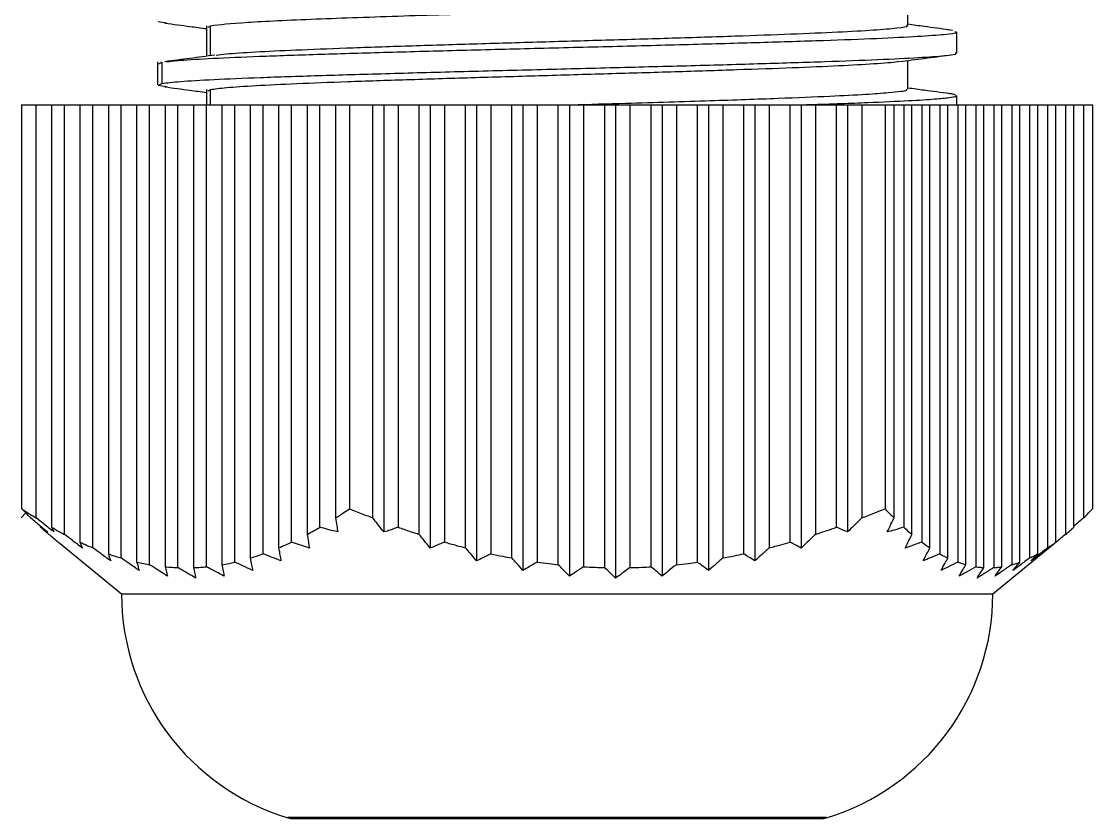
# Model space of a CAD drawing. Header units: millimetres. Extents: x 24 to 293, y 35 to 211.
# Drawn here: x 118.51 to 131.11, y 35.38 to 44.76 of the extents above; entities that cross this region are included whole.
import ezdxf

# ---------------------------------------------------------------- set-up
doc = ezdxf.new("R2010")
doc.units = ezdxf.units.MM

msp = doc.modelspace()

# ---------------------------------------------------------------- linework, layer by layer
at = {"color": 7, "linetype": 'Continuous', "lineweight": 25}
for p, q in [((128.939, 44.711), (128.939, 45.048)), ((120.219, 44.738), (120.12, 44.755)), ((120.689, 44.708), (120.689, 44.349)), ((120.733, 44.703), (120.705, 44.686)), ((120.733, 44.703), (120.733, 44.353)), ((129.465, 44.653), (129.41, 44.659)), ((129.514, 44.386), (129.514, 44.636)), ((120.114, 44.284), (120.114, 44.011)), ((120.127, 44.261), (120.164, 44.278)), ((120.164, 44.278), (120.164, 44.028)), ((128.939, 43.961), (128.939, 44.298)), ((120.219, 43.988), (120.12, 44.005)), ((120.132, 44.011), (120.164, 44.028)), ((120.689, 43.958), (120.689, 43.778)), ((120.733, 43.953), (120.705, 43.936)), ((120.733, 43.953), (120.733, 43.778)), ((129.514, 43.778), (129.514, 43.886)), ((118.507, 43.778), (118.516, 43.778)), ((118.516, 39.028), (118.516, 43.778)), ((118.516, 43.778), (118.683, 43.778)), ((118.683, 38.92), (118.683, 43.778)), ((118.683, 43.778), (118.866, 43.778)), ((118.866, 43.778), (118.866, 38.81)), ((118.866, 43.778), (119.017, 43.778)), ((119.017, 38.727), (119.017, 43.778)), ((119.017, 43.778), (119.2, 43.778)), ((119.2, 43.778), (119.2, 38.636)), ((119.2, 43.778), (119.351, 43.778)), ((119.351, 38.568), (119.351, 43.778)), ((119.351, 43.778), (119.534, 43.778)), ((119.534, 43.778), (119.534, 38.498)), ((119.534, 43.778), (119.685, 43.778)), ((119.685, 38.449), (119.685, 43.778)), ((119.685, 43.778), (119.867, 43.778)), ((119.867, 43.778), (119.867, 38.401)), ((119.867, 43.778), (120.019, 43.778)), ((120.019, 38.37), (120.019, 43.778)), ((120.019, 43.778), (120.201, 43.778)), ((120.201, 43.778), (120.201, 38.346)), ((120.201, 43.778), (120.353, 43.778)), ((120.353, 38.336), (120.353, 43.778)), ((120.353, 43.778), (120.535, 43.778)), ((120.535, 43.778), (120.535, 38.336)), ((120.535, 43.778), (120.687, 43.778)), ((120.687, 38.346), (120.687, 43.778)), ((120.687, 43.778), (120.869, 43.778)), ((120.869, 43.778), (120.869, 38.37)), ((120.869, 43.778), (121.021, 43.778)), ((121.021, 38.401), (121.021, 43.778)), ((121.021, 43.778), (121.203, 43.778)), ((121.203, 43.778), (121.203, 38.449)), ((121.203, 43.778), (121.355, 43.778)), ((121.355, 38.498), (121.355, 43.778)), ((121.355, 43.778), (121.537, 43.778)), ((121.537, 43.778), (121.537, 38.568)), ((121.537, 43.778), (121.689, 43.778)), ((121.689, 38.636), (121.689, 43.778)), ((121.689, 43.778), (121.871, 43.778)), ((121.871, 43.778), (121.871, 38.727)), ((121.871, 43.778), (122.023, 43.778)), ((122.023, 38.81), (122.023, 43.778)), ((122.023, 43.778), (122.205, 43.778)), ((122.205, 43.778), (122.205, 38.92)), ((122.205, 43.778), (122.372, 43.778)), ((122.372, 43.778), (122.372, 39.028)), ((122.372, 43.778), (122.646, 43.778)), ((122.646, 38.92), (122.646, 43.778)), ((122.646, 43.778), (122.775, 43.778)), ((122.775, 43.778), (122.775, 38.755)), ((122.775, 43.778), (122.943, 43.778)), ((122.943, 43.778), (122.943, 38.81)), ((122.943, 43.778), (123.191, 43.778)), ((123.191, 38.727), (123.191, 43.778)), ((123.191, 43.778), (123.321, 43.778)), ((123.321, 43.778), (123.321, 38.566)), ((123.321, 43.778), (123.489, 43.778)), ((123.489, 43.778), (123.489, 38.636)), ((123.489, 43.778), (123.736, 43.778)), ((123.736, 38.568), (123.736, 43.778)), ((123.736, 43.778), (123.866, 43.778)), ((123.866, 43.778), (123.866, 38.415)), ((123.866, 43.778), (124.034, 43.778)), ((124.034, 43.778), (124.034, 38.498)), ((124.034, 43.778), (124.282, 43.778)), ((124.282, 38.449), (124.282, 43.778)), ((124.282, 43.778), (124.411, 43.778)), ((124.411, 43.778), (124.411, 38.303)), ((124.411, 43.778), (124.579, 43.778)), ((124.579, 43.778), (124.579, 38.401)), ((124.579, 43.778), (124.827, 43.778)), ((124.827, 38.37), (124.827, 43.778)), ((124.827, 43.778), (124.957, 43.778)), ((124.957, 43.778), (124.957, 38.235)), ((124.957, 43.778), (125.125, 43.778)), ((125.125, 43.778), (125.125, 38.346)), ((125.125, 43.778), (125.373, 43.778)), ((125.373, 38.336), (125.373, 43.778)), ((125.373, 43.778), (125.502, 43.778)), ((125.502, 43.778), (125.502, 38.212)), ((125.502, 43.778), (125.67, 43.778)), ((125.67, 43.778), (125.67, 38.336)), ((125.67, 43.778), (125.918, 43.778)), ((125.918, 38.346), (125.918, 43.778)), ((125.918, 43.778), (126.048, 43.778)), ((126.048, 43.778), (126.048, 38.235)), ((126.048, 43.778), (126.216, 43.778)), ((126.216, 43.778), (126.216, 38.37)), ((126.216, 43.778), (126.464, 43.778)), ((126.464, 38.401), (126.464, 43.778)), ((126.464, 43.778), (126.593, 43.778)), ((126.593, 43.778), (126.593, 38.303)), ((126.593, 43.778), (126.761, 43.778)), ((126.761, 43.778), (126.761, 38.449)), ((126.761, 43.778), (127.009, 43.778)), ((127.009, 38.498), (127.009, 43.778)), ((127.009, 43.778), (127.139, 43.778)), ((127.139, 43.778), (127.139, 38.415)), ((127.139, 43.778), (127.307, 43.778)), ((127.307, 43.778), (127.307, 38.568)), ((127.307, 43.778), (127.555, 43.778)), ((127.555, 38.636), (127.555, 43.778)), ((127.555, 43.778), (127.684, 43.778)), ((127.684, 43.778), (127.684, 38.566)), ((127.684, 43.778), (127.852, 43.778)), ((127.852, 43.778), (127.852, 38.727)), ((127.852, 43.778), (128.1, 43.778)), ((128.1, 38.81), (128.1, 43.778)), ((128.1, 43.778), (128.229, 43.778)), ((128.229, 43.778), (128.229, 38.755)), ((128.229, 43.778), (128.397, 43.778)), ((128.397, 43.778), (128.397, 38.92)), ((128.397, 43.778), (128.671, 43.778)), ((128.671, 43.778), (128.671, 39.028)), ((128.671, 43.778), (128.777, 43.778)), ((128.777, 38.92), (128.777, 43.778)), ((128.777, 43.778), (128.892, 43.778)), ((128.892, 43.778), (128.892, 38.81)), ((128.892, 43.778), (128.988, 43.778)), ((128.988, 38.727), (128.988, 43.778)), ((128.988, 43.778), (129.103, 43.778)), ((129.103, 43.778), (129.103, 38.636)), ((129.103, 43.778), (129.199, 43.778)), ((129.199, 38.568), (129.199, 43.778)), ((129.199, 43.778), (129.315, 43.778)), ((129.315, 43.778), (129.315, 38.498)), ((129.315, 43.778), (129.411, 43.778)), ((129.411, 38.449), (129.411, 43.778)), ((129.411, 43.778), (129.526, 43.778)), ((129.526, 43.778), (129.526, 38.401)), ((129.526, 43.778), (129.622, 43.778)), ((129.622, 38.37), (129.622, 43.778)), ((129.622, 43.778), (129.738, 43.778)), ((129.738, 43.778), (129.738, 38.346)), ((129.738, 43.778), (129.834, 43.778)), ((129.834, 38.336), (129.834, 43.778)), ((129.834, 43.778), (129.949, 43.778)), ((129.949, 43.778), (129.949, 38.336)), ((129.949, 43.778), (130.045, 43.778)), ((130.045, 38.346), (130.045, 43.778)), ((130.045, 43.778), (130.161, 43.778)), ((130.161, 43.778), (130.161, 38.37)), ((130.161, 43.778), (130.257, 43.778)), ((130.257, 38.401), (130.257, 43.778)), ((130.257, 43.778), (130.372, 43.778)), ((130.372, 43.778), (130.372, 38.449)), ((130.372, 43.778), (130.468, 43.778)), ((130.468, 38.498), (130.468, 43.778)), ((130.468, 43.778), (130.584, 43.778)), ((130.584, 43.778), (130.584, 38.568)), ((130.584, 43.778), (130.68, 43.778)), ((130.68, 38.636), (130.68, 43.778)), ((130.68, 43.778), (130.795, 43.778)), ((130.795, 43.778), (130.795, 38.727)), ((130.795, 43.778), (130.891, 43.778)), ((130.891, 38.81), (130.891, 43.778)), ((130.891, 43.778), (131.007, 43.778)), ((131.007, 43.778), (131.007, 38.92)), ((131.007, 43.778), (131.112, 43.778)), ((131.112, 43.778), (131.112, 39.028)), ((118.507, 38.92), (118.564, 38.978)), ((118.737, 38.81), (118.737, 38.823)), ((118.966, 38.618), (119.689, 38.028)), ((129.939, 38.028), (130.662, 38.618)), ((119.689, 38.028), (129.939, 38.028)), ((127.984, 35.396), (121.644, 35.396)), ((121.717, 35.385), (127.912, 35.385))]:
    msp.add_line(p, q, dxfattribs=at)
for centre, radius, start, end in [((122.439, 38.028), 2.75, 180, 253.1998), ((127.189, 38.028), 2.75, 286.8002, 0), ((121.717, 35.635), 0.25, 253.1998, 270), ((127.912, 35.635), 0.25, 270, 286.8002)]:
    msp.add_arc(centre, radius, start, end, dxfattribs=at)
for points, knots in [([(128.821, 45.035), (128.745, 45.026), (128.611, 45.01), (128.197, 44.987), (127.702, 44.965), (127.032, 44.941), (126.19, 44.914), (125.194, 44.884), (124.091, 44.853), (122.959, 44.819), (121.919, 44.782), (121.072, 44.744), (120.848, 44.717), (120.733, 44.703)], [0, 0, 0, 0, 0.081229, 0.141351, 0.20855, 0.28282, 0.364154, 0.452543, 0.547979, 0.650453, 0.759955, 0.876475, 1, 1, 1, 1]), ([(120.2, 44.738), (120.298, 44.725), (120.461, 44.703), (120.624, 44.682), (120.689, 44.673)], [0, 0, 0, 0, 0.600629, 1, 1, 1, 1]), ([(120.217, 44.284), (120.265, 44.29), (120.375, 44.303), (120.749, 44.325), (121.29, 44.348), (121.971, 44.371), (122.76, 44.395), (123.628, 44.418), (124.543, 44.442), (125.469, 44.465), (126.371, 44.488), (127.213, 44.512), (127.965, 44.535), (128.594, 44.559), (129.081, 44.583), (129.389, 44.606), (129.527, 44.624), (129.502, 44.634), (129.496, 44.636)], [0, 0, 0, 0, 0.050076, 0.116208, 0.182409, 0.248679, 0.315017, 0.381424, 0.4479, 0.514443, 0.581056, 0.647737, 0.714486, 0.781304, 0.848191, 0.915146, 0.982169, 1, 1, 1, 1]), ([(120.803, 44.362), (120.838, 44.367), (120.93, 44.379), (121.247, 44.4), (121.721, 44.423), (122.319, 44.446), (123.011, 44.47), (123.773, 44.493), (124.576, 44.517), (125.389, 44.54), (126.18, 44.563), (126.92, 44.587), (127.579, 44.61), (128.132, 44.634), (128.559, 44.658), (128.829, 44.681), (128.95, 44.699), (128.928, 44.709), (128.924, 44.711)], [0, 0, 0, 0, 0.042414, 0.10908, 0.175815, 0.242619, 0.309493, 0.376435, 0.443446, 0.510527, 0.577677, 0.644895, 0.712183, 0.77954, 0.846966, 0.914461, 0.982025, 1, 1, 1, 1]), ([(129.427, 44.659), (129.329, 44.672), (129.167, 44.694), (129.004, 44.715), (128.939, 44.724)], [0, 0, 0, 0, 0.601972, 1, 1, 1, 1]), ([(120.164, 44.028), (120.226, 44.036), (120.349, 44.052), (120.754, 44.075), (121.302, 44.099), (121.989, 44.122), (122.783, 44.145), (123.656, 44.169), (124.573, 44.192), (125.499, 44.216), (126.399, 44.239), (127.238, 44.263), (127.984, 44.286), (128.607, 44.31), (129.089, 44.333), (129.392, 44.356), (129.527, 44.374), (129.502, 44.384), (129.497, 44.386)], [0, 0, 0, 0, 0.0655305, 0.131061, 0.1965916, 0.2621221, 0.3276526, 0.3931831, 0.4587137, 0.5242442, 0.5897747, 0.6553052, 0.7208358, 0.7863663, 0.8518968, 0.9174273, 0.9829579, 1, 1, 1, 1]), ([(120.786, 44.362), (120.689, 44.349), (120.493, 44.323), (120.298, 44.297), (120.2, 44.284)], [0, 0, 0, 0, 0.499385, 1, 1, 1, 1]), ([(128.84, 44.285), (128.938, 44.298), (129.133, 44.324), (129.329, 44.35), (129.427, 44.363)], [0, 0, 0, 0, 0.499379, 1, 1, 1, 1]), ([(128.831, 44.285), (128.826, 44.284), (128.783, 44.275), (128.554, 44.258), (128.146, 44.235), (127.595, 44.211), (126.942, 44.188), (126.205, 44.164), (125.415, 44.141), (124.602, 44.117), (123.797, 44.094), (123.032, 44.07), (122.335, 44.047), (121.732, 44.024), (121.251, 44), (120.896, 43.977), (120.787, 43.961), (120.733, 43.953)], [0, 0, 0, 0, 0.010481, 0.081161, 0.151841, 0.222521, 0.293201, 0.363881, 0.434561, 0.505241, 0.575921, 0.6466, 0.71728, 0.78796, 0.85864, 0.92932, 1, 1, 1, 1]), ([(120.2, 43.988), (120.298, 43.975), (120.461, 43.953), (120.624, 43.932), (120.689, 43.923)], [0, 0, 0, 0, 0.599756, 1, 1, 1, 1]), ([(124.979, 43.778), (125.194, 43.784), (125.759, 43.801), (126.601, 43.826), (127.411, 43.854), (128.02, 43.879), (128.446, 43.901), (128.775, 43.925), (128.937, 43.944), (128.928, 43.958), (128.926, 43.961)], [0, 0, 0, 0, 0.1017377, 0.267985, 0.4190995, 0.5550607, 0.6758502, 0.7814516, 0.946707, 1, 1, 1, 1]), ([(127.725, 43.778), (127.742, 43.779), (128.036, 43.788), (128.46, 43.804), (128.953, 43.826), (129.259, 43.845), (129.426, 43.862), (129.51, 43.875), (129.502, 43.883), (129.499, 43.886)], [0, 0, 0, 0, 0.014803, 0.245264, 0.450009, 0.629008, 0.782238, 0.909678, 1, 1, 1, 1]), ([(129.427, 43.909), (129.329, 43.922), (129.166, 43.944), (129.004, 43.965), (128.939, 43.974)], [0, 0, 0, 0, 0.6021, 1, 1, 1, 1]), ([(129.5, 43.895), (129.491, 43.898), (129.481, 43.9), (129.467, 43.903), (129.454, 43.905), (129.437, 43.907), (129.42, 43.909)], [0, 0, 0, 0, 0.510526, 0.579661, 0.579835, 1, 1, 1, 1]), ([(118.622, 38.92), (118.602, 38.939), (118.567, 38.975), (118.532, 39.012), (118.516, 39.028)], [0, 0, 0, 0, 0.554834, 1, 1, 1, 1]), ([(118.516, 39.028), (118.548, 39.007), (118.603, 38.97), (118.659, 38.935), (118.683, 38.92)], [0, 0, 0, 0, 0.5651418, 1, 1, 1, 1]), ([(122.205, 38.92), (122.236, 38.939), (122.292, 38.975), (122.348, 39.012), (122.372, 39.028)], [0, 0, 0, 0, 0.554834, 1, 1, 1, 1]), ([(122.372, 39.028), (122.424, 39.007), (122.514, 38.97), (122.606, 38.935), (122.646, 38.92)], [0, 0, 0, 0, 0.565142, 1, 1, 1, 1]), ([(128.397, 38.92), (128.448, 38.939), (128.54, 38.975), (128.63, 39.012), (128.671, 39.028)], [0, 0, 0, 0, 0.554834, 1, 1, 1, 1]), ([(128.671, 39.028), (128.69, 39.007), (128.726, 38.97), (128.761, 38.935), (128.777, 38.92)], [0, 0, 0, 0, 0.565142, 1, 1, 1, 1]), ([(131.007, 38.92), (131.026, 38.939), (131.062, 38.975), (131.097, 39.012), (131.112, 39.028)], [0, 0, 0, 0, 0.554834, 1, 1, 1, 1]), ([(118.622, 38.92), (118.659, 38.889), (118.724, 38.834), (118.79, 38.779), (118.818, 38.755)], [0, 0, 0, 0, 0.564332, 1, 1, 1, 1]), ([(118.894, 38.755), (118.855, 38.785), (118.785, 38.84), (118.715, 38.895), (118.683, 38.92)], [0, 0, 0, 0, 0.555659, 1, 1, 1, 1]), ([(122.205, 38.92), (122.211, 38.889), (122.22, 38.834), (122.229, 38.779), (122.233, 38.755)], [0, 0, 0, 0, 0.564332, 1, 1, 1, 1]), ([(122.775, 38.755), (122.751, 38.785), (122.708, 38.84), (122.665, 38.895), (122.646, 38.92)], [0, 0, 0, 0, 0.5556585, 1, 1, 1, 1]), ([(128.397, 38.92), (128.366, 38.889), (128.31, 38.834), (128.254, 38.779), (128.229, 38.755)], [0, 0, 0, 0, 0.564332, 1, 1, 1, 1]), ([(128.696, 38.755), (128.711, 38.785), (128.738, 38.84), (128.765, 38.895), (128.777, 38.92)], [0, 0, 0, 0, 0.555659, 1, 1, 1, 1]), ([(131.007, 38.92), (130.97, 38.889), (130.931, 38.856), (130.893, 38.824), (130.891, 38.823)], [0, 0, 0, 0, 0.959389, 1, 1, 1, 1]), ([(118.834, 38.727), (118.816, 38.742), (118.784, 38.769), (118.752, 38.797), (118.737, 38.81)], [0, 0, 0, 0, 0.555756, 1, 1, 1, 1]), ([(118.818, 38.755), (118.803, 38.765), (118.776, 38.783), (118.749, 38.802), (118.737, 38.81)], [0, 0, 0, 0, 0.557115, 1, 1, 1, 1]), ([(118.834, 38.727), (118.87, 38.696), (118.915, 38.66), (118.959, 38.624), (118.966, 38.618)], [0, 0, 0, 0, 0.833991, 1, 1, 1, 1]), ([(118.866, 38.81), (118.871, 38.799), (118.88, 38.78), (118.89, 38.762), (118.894, 38.755)], [0, 0, 0, 0, 0.56287, 1, 1, 1, 1]), ([(118.866, 38.81), (118.894, 38.794), (118.944, 38.765), (118.995, 38.738), (119.017, 38.727)], [0, 0, 0, 0, 0.564223, 1, 1, 1, 1]), ([(119.228, 38.566), (119.189, 38.596), (119.119, 38.649), (119.049, 38.703), (119.017, 38.727)], [0, 0, 0, 0, 0.55561, 1, 1, 1, 1]), ([(121.871, 38.727), (121.899, 38.742), (121.95, 38.769), (122.001, 38.797), (122.023, 38.81)], [0, 0, 0, 0, 0.555756, 1, 1, 1, 1]), ([(121.871, 38.727), (121.877, 38.696), (121.886, 38.643), (121.895, 38.59), (121.899, 38.566)], [0, 0, 0, 0, 0.5643803, 1, 1, 1, 1]), ([(122.233, 38.755), (122.194, 38.765), (122.124, 38.783), (122.054, 38.802), (122.023, 38.81)], [0, 0, 0, 0, 0.5571152, 1, 1, 1, 1]), ([(122.943, 38.81), (122.912, 38.799), (122.856, 38.78), (122.8, 38.762), (122.775, 38.755)], [0, 0, 0, 0, 0.56287, 1, 1, 1, 1]), ([(122.943, 38.81), (122.99, 38.794), (123.072, 38.765), (123.155, 38.738), (123.191, 38.727)], [0, 0, 0, 0, 0.564223, 1, 1, 1, 1]), ([(123.321, 38.566), (123.297, 38.596), (123.253, 38.649), (123.21, 38.703), (123.191, 38.727)], [0, 0, 0, 0, 0.55561, 1, 1, 1, 1]), ([(127.852, 38.727), (127.82, 38.696), (127.764, 38.643), (127.708, 38.59), (127.684, 38.566)], [0, 0, 0, 0, 0.56438, 1, 1, 1, 1]), ([(127.852, 38.727), (127.898, 38.742), (127.981, 38.769), (128.063, 38.797), (128.1, 38.81)], [0, 0, 0, 0, 0.555756, 1, 1, 1, 1]), ([(128.229, 38.755), (128.205, 38.765), (128.162, 38.783), (128.119, 38.802), (128.1, 38.81)], [0, 0, 0, 0, 0.557115, 1, 1, 1, 1]), ([(128.892, 38.81), (128.855, 38.799), (128.79, 38.78), (128.724, 38.762), (128.696, 38.755)], [0, 0, 0, 0, 0.56287, 1, 1, 1, 1]), ([(128.892, 38.81), (128.91, 38.794), (128.942, 38.765), (128.974, 38.738), (128.988, 38.727)], [0, 0, 0, 0, 0.564223, 1, 1, 1, 1]), ([(128.907, 38.566), (128.922, 38.596), (128.949, 38.649), (128.976, 38.703), (128.988, 38.727)], [0, 0, 0, 0, 0.55561, 1, 1, 1, 1]), ([(130.795, 38.727), (130.758, 38.696), (130.693, 38.643), (130.627, 38.59), (130.599, 38.566)], [0, 0, 0, 0, 0.56438, 1, 1, 1, 1]), ([(130.795, 38.727), (130.813, 38.742), (130.845, 38.769), (130.877, 38.797), (130.891, 38.81)], [0, 0, 0, 0, 0.555756, 1, 1, 1, 1]), ([(119.2, 38.636), (119.205, 38.622), (119.214, 38.599), (119.224, 38.576), (119.228, 38.566)], [0, 0, 0, 0, 0.562894, 1, 1, 1, 1]), ([(119.2, 38.636), (119.228, 38.623), (119.278, 38.599), (119.329, 38.578), (119.351, 38.568)], [0, 0, 0, 0, 0.563597, 1, 1, 1, 1]), ([(119.562, 38.415), (119.523, 38.443), (119.452, 38.494), (119.382, 38.546), (119.351, 38.568)], [0, 0, 0, 0, 0.5556, 1, 1, 1, 1]), ([(121.537, 38.568), (121.566, 38.58), (121.616, 38.602), (121.667, 38.625), (121.689, 38.636)], [0, 0, 0, 0, 0.556381, 1, 1, 1, 1]), ([(121.537, 38.568), (121.543, 38.539), (121.552, 38.488), (121.561, 38.437), (121.565, 38.415)], [0, 0, 0, 0, 0.564389, 1, 1, 1, 1]), ([(121.899, 38.566), (121.86, 38.579), (121.79, 38.601), (121.72, 38.625), (121.689, 38.636)], [0, 0, 0, 0, 0.5570921, 1, 1, 1, 1]), ([(123.489, 38.636), (123.457, 38.622), (123.401, 38.599), (123.345, 38.576), (123.321, 38.566)], [0, 0, 0, 0, 0.5628939, 1, 1, 1, 1]), ([(123.489, 38.636), (123.535, 38.623), (123.617, 38.599), (123.7, 38.578), (123.736, 38.568)], [0, 0, 0, 0, 0.5635968, 1, 1, 1, 1]), ([(123.866, 38.415), (123.842, 38.443), (123.799, 38.494), (123.756, 38.546), (123.736, 38.568)], [0, 0, 0, 0, 0.5556, 1, 1, 1, 1]), ([(127.307, 38.568), (127.275, 38.539), (127.219, 38.488), (127.163, 38.437), (127.139, 38.415)], [0, 0, 0, 0, 0.564389, 1, 1, 1, 1]), ([(127.307, 38.568), (127.353, 38.58), (127.436, 38.602), (127.518, 38.625), (127.555, 38.636)], [0, 0, 0, 0, 0.556381, 1, 1, 1, 1]), ([(127.684, 38.566), (127.66, 38.579), (127.617, 38.601), (127.574, 38.625), (127.555, 38.636)], [0, 0, 0, 0, 0.557092, 1, 1, 1, 1]), ([(129.103, 38.636), (129.067, 38.622), (129.001, 38.599), (128.936, 38.576), (128.907, 38.566)], [0, 0, 0, 0, 0.562894, 1, 1, 1, 1]), ([(129.103, 38.636), (129.121, 38.623), (129.153, 38.599), (129.185, 38.578), (129.199, 38.568)], [0, 0, 0, 0, 0.563597, 1, 1, 1, 1]), ([(129.119, 38.415), (129.134, 38.443), (129.161, 38.494), (129.187, 38.546), (129.199, 38.568)], [0, 0, 0, 0, 0.5556, 1, 1, 1, 1]), ([(130.584, 38.568), (130.547, 38.539), (130.481, 38.488), (130.416, 38.437), (130.387, 38.415)], [0, 0, 0, 0, 0.564389, 1, 1, 1, 1]), ([(130.584, 38.568), (130.601, 38.58), (130.634, 38.602), (130.666, 38.625), (130.68, 38.636)], [0, 0, 0, 0, 0.5563805, 1, 1, 1, 1]), ([(130.599, 38.566), (130.614, 38.579), (130.641, 38.601), (130.668, 38.625), (130.68, 38.636)], [0, 0, 0, 0, 0.557092, 1, 1, 1, 1]), ([(119.534, 38.498), (119.539, 38.482), (119.548, 38.454), (119.558, 38.427), (119.562, 38.415)], [0, 0, 0, 0, 0.563111, 1, 1, 1, 1]), ([(119.534, 38.498), (119.562, 38.488), (119.612, 38.471), (119.663, 38.455), (119.685, 38.449)], [0, 0, 0, 0, 0.562768, 1, 1, 1, 1]), ([(119.896, 38.303), (119.857, 38.33), (119.786, 38.378), (119.716, 38.427), (119.685, 38.449)], [0, 0, 0, 0, 0.555643, 1, 1, 1, 1]), ([(121.203, 38.449), (121.232, 38.457), (121.282, 38.473), (121.333, 38.49), (121.355, 38.498)], [0, 0, 0, 0, 0.557209, 1, 1, 1, 1]), ([(121.203, 38.449), (121.209, 38.421), (121.218, 38.372), (121.227, 38.324), (121.231, 38.303)], [0, 0, 0, 0, 0.564346, 1, 1, 1, 1]), ([(121.565, 38.415), (121.526, 38.43), (121.456, 38.457), (121.386, 38.485), (121.355, 38.498)], [0, 0, 0, 0, 0.556875, 1, 1, 1, 1]), ([(124.034, 38.498), (124.003, 38.482), (123.947, 38.454), (123.89, 38.427), (123.866, 38.415)], [0, 0, 0, 0, 0.563111, 1, 1, 1, 1]), ([(124.034, 38.498), (124.08, 38.488), (124.163, 38.471), (124.246, 38.455), (124.282, 38.449)], [0, 0, 0, 0, 0.562768, 1, 1, 1, 1]), ([(124.411, 38.303), (124.387, 38.33), (124.344, 38.378), (124.301, 38.427), (124.282, 38.449)], [0, 0, 0, 0, 0.555643, 1, 1, 1, 1]), ([(126.761, 38.449), (126.73, 38.421), (126.674, 38.372), (126.618, 38.324), (126.593, 38.303)], [0, 0, 0, 0, 0.564346, 1, 1, 1, 1]), ([(126.761, 38.449), (126.807, 38.457), (126.89, 38.473), (126.973, 38.49), (127.009, 38.498)], [0, 0, 0, 0, 0.557209, 1, 1, 1, 1]), ([(127.139, 38.415), (127.114, 38.43), (127.071, 38.457), (127.028, 38.485), (127.009, 38.498)], [0, 0, 0, 0, 0.556875, 1, 1, 1, 1]), ([(129.315, 38.498), (129.278, 38.482), (129.213, 38.454), (129.147, 38.427), (129.119, 38.415)], [0, 0, 0, 0, 0.563111, 1, 1, 1, 1]), ([(129.315, 38.498), (129.333, 38.488), (129.365, 38.471), (129.397, 38.455), (129.411, 38.449)], [0, 0, 0, 0, 0.5627676, 1, 1, 1, 1]), ([(129.33, 38.303), (129.345, 38.33), (129.372, 38.378), (129.399, 38.427), (129.411, 38.449)], [0, 0, 0, 0, 0.555643, 1, 1, 1, 1]), ([(130.372, 38.449), (130.335, 38.421), (130.27, 38.372), (130.205, 38.324), (130.176, 38.303)], [0, 0, 0, 0, 0.564346, 1, 1, 1, 1]), ([(130.372, 38.449), (130.39, 38.457), (130.422, 38.473), (130.454, 38.49), (130.468, 38.498)], [0, 0, 0, 0, 0.557209, 1, 1, 1, 1]), ([(130.387, 38.415), (130.402, 38.43), (130.43, 38.457), (130.456, 38.485), (130.468, 38.498)], [0, 0, 0, 0, 0.5568754, 1, 1, 1, 1]), ([(119.867, 38.401), (119.873, 38.382), (119.882, 38.349), (119.891, 38.317), (119.896, 38.303)], [0, 0, 0, 0, 0.5634675, 1, 1, 1, 1]), ([(119.867, 38.401), (119.896, 38.394), (119.946, 38.383), (119.997, 38.374), (120.019, 38.37)], [0, 0, 0, 0, 0.561748, 1, 1, 1, 1]), ([(120.23, 38.235), (120.191, 38.26), (120.12, 38.305), (120.05, 38.35), (120.019, 38.37)], [0, 0, 0, 0, 0.555751, 1, 1, 1, 1]), ([(120.201, 38.346), (120.207, 38.325), (120.216, 38.287), (120.225, 38.251), (120.23, 38.235)], [0, 0, 0, 0, 0.5637935, 1, 1, 1, 1]), ([(120.201, 38.346), (120.23, 38.344), (120.28, 38.339), (120.331, 38.337), (120.353, 38.336)], [0, 0, 0, 0, 0.560591, 1, 1, 1, 1]), ([(120.564, 38.212), (120.524, 38.235), (120.454, 38.276), (120.384, 38.317), (120.353, 38.336)], [0, 0, 0, 0, 0.555934, 1, 1, 1, 1]), ([(120.535, 38.336), (120.564, 38.337), (120.614, 38.339), (120.665, 38.344), (120.687, 38.346)], [0, 0, 0, 0, 0.559383, 1, 1, 1, 1]), ([(120.535, 38.336), (120.541, 38.312), (120.55, 38.271), (120.559, 38.23), (120.564, 38.212)], [0, 0, 0, 0, 0.564054, 1, 1, 1, 1]), ([(120.897, 38.235), (120.858, 38.255), (120.788, 38.292), (120.718, 38.329), (120.687, 38.346)], [0, 0, 0, 0, 0.556195, 1, 1, 1, 1]), ([(120.869, 38.37), (120.898, 38.375), (120.948, 38.384), (120.999, 38.396), (121.021, 38.401)], [0, 0, 0, 0, 0.558227, 1, 1, 1, 1]), ([(120.869, 38.37), (120.875, 38.345), (120.884, 38.299), (120.893, 38.254), (120.897, 38.235)], [0, 0, 0, 0, 0.564238, 1, 1, 1, 1]), ([(121.231, 38.303), (121.192, 38.321), (121.122, 38.353), (121.052, 38.386), (121.021, 38.401)], [0, 0, 0, 0, 0.55652, 1, 1, 1, 1]), ([(124.579, 38.401), (124.548, 38.382), (124.492, 38.349), (124.436, 38.317), (124.411, 38.303)], [0, 0, 0, 0, 0.5634675, 1, 1, 1, 1]), ([(124.579, 38.401), (124.626, 38.394), (124.708, 38.383), (124.791, 38.374), (124.827, 38.37)], [0, 0, 0, 0, 0.561748, 1, 1, 1, 1]), ([(124.957, 38.235), (124.933, 38.26), (124.89, 38.305), (124.846, 38.35), (124.827, 38.37)], [0, 0, 0, 0, 0.555751, 1, 1, 1, 1]), ([(125.125, 38.346), (125.093, 38.325), (125.038, 38.287), (124.981, 38.251), (124.957, 38.235)], [0, 0, 0, 0, 0.563794, 1, 1, 1, 1]), ([(125.125, 38.346), (125.171, 38.344), (125.254, 38.339), (125.336, 38.337), (125.373, 38.336)], [0, 0, 0, 0, 0.560591, 1, 1, 1, 1]), ([(125.502, 38.212), (125.478, 38.235), (125.435, 38.276), (125.392, 38.317), (125.373, 38.336)], [0, 0, 0, 0, 0.555722, 1, 1, 1, 1]), ([(125.67, 38.336), (125.639, 38.312), (125.583, 38.271), (125.527, 38.23), (125.502, 38.212)], [0, 0, 0, 0, 0.564266, 1, 1, 1, 1]), ([(125.67, 38.336), (125.717, 38.337), (125.799, 38.339), (125.882, 38.344), (125.918, 38.346)], [0, 0, 0, 0, 0.559383, 1, 1, 1, 1]), ([(126.048, 38.235), (126.024, 38.255), (125.98, 38.292), (125.937, 38.329), (125.918, 38.346)], [0, 0, 0, 0, 0.556195, 1, 1, 1, 1]), ([(126.216, 38.37), (126.184, 38.345), (126.128, 38.299), (126.072, 38.254), (126.048, 38.235)], [0, 0, 0, 0, 0.564238, 1, 1, 1, 1]), ([(126.216, 38.37), (126.262, 38.375), (126.345, 38.384), (126.427, 38.396), (126.464, 38.401)], [0, 0, 0, 0, 0.558227, 1, 1, 1, 1]), ([(126.593, 38.303), (126.569, 38.321), (126.526, 38.353), (126.483, 38.386), (126.464, 38.401)], [0, 0, 0, 0, 0.55652, 1, 1, 1, 1]), ([(129.526, 38.401), (129.49, 38.382), (129.424, 38.349), (129.359, 38.317), (129.33, 38.303)], [0, 0, 0, 0, 0.563467, 1, 1, 1, 1]), ([(129.526, 38.401), (129.544, 38.394), (129.576, 38.383), (129.608, 38.374), (129.622, 38.37)], [0, 0, 0, 0, 0.561748, 1, 1, 1, 1]), ([(129.542, 38.235), (129.557, 38.26), (129.584, 38.305), (129.61, 38.35), (129.622, 38.37)], [0, 0, 0, 0, 0.555751, 1, 1, 1, 1]), ([(129.738, 38.346), (129.701, 38.325), (129.636, 38.287), (129.57, 38.251), (129.542, 38.235)], [0, 0, 0, 0, 0.563794, 1, 1, 1, 1]), ([(129.738, 38.346), (129.756, 38.344), (129.788, 38.339), (129.82, 38.337), (129.834, 38.336)], [0, 0, 0, 0, 0.560591, 1, 1, 1, 1]), ([(129.753, 38.212), (129.768, 38.235), (129.795, 38.276), (129.822, 38.317), (129.834, 38.336)], [0, 0, 0, 0, 0.555934, 1, 1, 1, 1]), ([(129.949, 38.336), (129.912, 38.312), (129.847, 38.271), (129.782, 38.23), (129.753, 38.212)], [0, 0, 0, 0, 0.564054, 1, 1, 1, 1]), ([(129.949, 38.336), (129.967, 38.337), (129.999, 38.339), (130.031, 38.344), (130.045, 38.346)], [0, 0, 0, 0, 0.559383, 1, 1, 1, 1]), ([(130.161, 38.37), (130.124, 38.345), (130.059, 38.299), (129.993, 38.254), (129.965, 38.235)], [0, 0, 0, 0, 0.564238, 1, 1, 1, 1]), ([(129.965, 38.235), (129.98, 38.255), (130.007, 38.292), (130.033, 38.329), (130.045, 38.346)], [0, 0, 0, 0, 0.556195, 1, 1, 1, 1]), ([(130.161, 38.37), (130.179, 38.375), (130.211, 38.384), (130.243, 38.396), (130.257, 38.401)], [0, 0, 0, 0, 0.558227, 1, 1, 1, 1]), ([(130.176, 38.303), (130.191, 38.321), (130.218, 38.353), (130.245, 38.386), (130.257, 38.401)], [0, 0, 0, 0, 0.55652, 1, 1, 1, 1])]:
    msp.add_open_spline(points, degree=3, knots=knots, dxfattribs=at)

doc.saveas('drawing.dxf')
